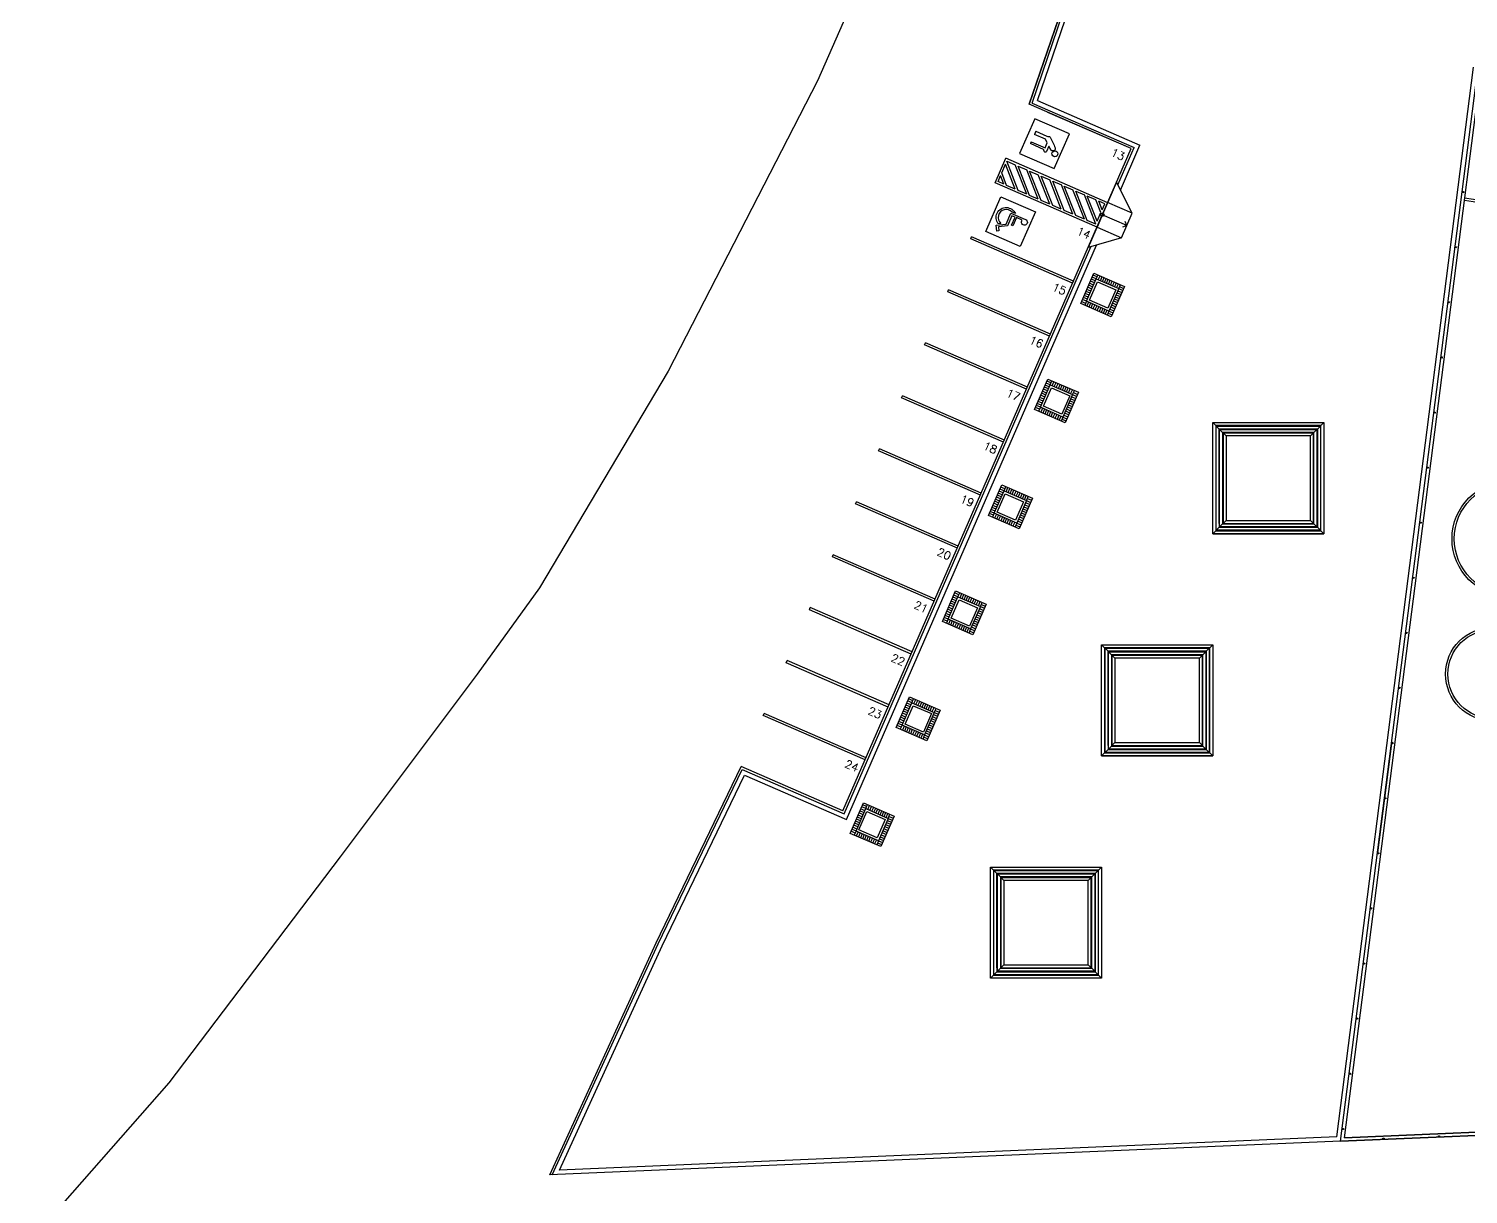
# Model space of a CAD drawing. Header units: inches. Extents: x 462047 to 462370, y 9198028 to 9198209.
# Drawn here: x 462066.2 to 462131, y 9198070.4 to 9198122.9 of the extents above; entities that cross this region are included whole.
import ezdxf
from ezdxf.enums import TextEntityAlignment as Align

# ---------------------------------------------------------------- set-up
doc = ezdxf.new("R2010")
doc.units = ezdxf.units.IN
doc.header["$MEASUREMENT"] = 0
doc.linetypes.add('CONTINUO', pattern=[0])
doc.layers.add('I-ARQ', color=8, linetype='Continuous')
doc.styles.add('COTA250', font='ROMANS.SHX')

# ---------------------------------------------------------------- blocks, each defined once
blk = doc.blocks.new('MARACANAÚ')
at = {"layer": 'I-ARQ'}
for p, q in [((543300.193, 9574042.67), (543293.749, 9574194.12)), ((543293.749, 9574194.12), (543300.193, 9574042.67)), ((543300.35, 9574042.499), (543293.893, 9574194.275)), ((543293.893, 9574194.275), (543300.35, 9574042.499)), ((543300.158, 9574042.322), (543252.025, 9574048.481)), ((543300.35, 9574042.499), (543252.249, 9574048.654)), ((543300.193, 9574042.67), (543252.268, 9574048.803)), ((543257.611, 9574047.968), (543257.618, 9574048.027)), ((543257.66, 9574047.962), (543257.611, 9574047.968)), ((543257.618, 9574048.027), (543257.668, 9574048.021)), ((543257.668, 9574048.021), (543257.66, 9574047.962)), ((543260.09, 9574047.651), (543260.098, 9574047.71)), ((543260.14, 9574047.644), (543260.09, 9574047.651)), ((543260.098, 9574047.71), (543260.147, 9574047.704)), ((543260.147, 9574047.704), (543260.14, 9574047.644)), ((543262.57, 9574047.333), (543262.578, 9574047.393)), ((543262.62, 9574047.327), (543262.57, 9574047.333)), ((543262.578, 9574047.393), (543262.627, 9574047.386)), ((543262.627, 9574047.386), (543262.62, 9574047.327)), ((543265.05, 9574047.016), (543265.057, 9574047.075)), ((543265.099, 9574047.01), (543265.05, 9574047.016)), ((543265.057, 9574047.075), (543265.107, 9574047.069)), ((543265.107, 9574047.069), (543265.099, 9574047.01)), ((543267.53, 9574046.699), (543267.537, 9574046.758)), ((543267.579, 9574046.692), (543267.53, 9574046.699)), ((543267.537, 9574046.758), (543267.587, 9574046.752)), ((543267.587, 9574046.752), (543267.579, 9574046.692)), ((543300.101, 9574046.954), (543300.161, 9574046.957)), ((543300.103, 9574046.904), (543300.101, 9574046.954)), ((543300.163, 9574046.907), (543300.103, 9574046.904)), ((543300.161, 9574046.957), (543300.163, 9574046.907)), ((543270.009, 9574046.381), (543270.017, 9574046.441)), ((543270.059, 9574046.375), (543270.009, 9574046.381)), ((543270.017, 9574046.441), (543270.067, 9574046.435)), ((543270.067, 9574046.435), (543270.059, 9574046.375)), ((543272.489, 9574046.064), (543272.497, 9574046.124)), ((543272.539, 9574046.058), (543272.489, 9574046.064)), ((543272.497, 9574046.124), (543272.546, 9574046.117)), ((543272.546, 9574046.117), (543272.539, 9574046.058)), ((543274.969, 9574045.747), (543274.977, 9574045.806)), ((543274.977, 9574045.806), (543275.026, 9574045.8)), ((543275.026, 9574045.8), (543275.019, 9574045.74)), ((543275.019, 9574045.74), (543274.969, 9574045.747)), ((543277.449, 9574045.429), (543277.456, 9574045.489)), ((543277.498, 9574045.423), (543277.449, 9574045.429)), ((543277.456, 9574045.489), (543277.506, 9574045.483)), ((543277.506, 9574045.483), (543277.498, 9574045.423)), ((543279.929, 9574045.112), (543279.936, 9574045.172)), ((543279.936, 9574045.172), (543279.986, 9574045.165)), ((543279.986, 9574045.165), (543279.978, 9574045.106)), ((543279.978, 9574045.106), (543279.929, 9574045.112)), ((543282.408, 9574044.795), (543282.416, 9574044.854)), ((543282.458, 9574044.788), (543282.408, 9574044.795)), ((543282.416, 9574044.854), (543282.466, 9574044.848)), ((543282.466, 9574044.848), (543282.458, 9574044.788)), ((543282.458, 9574044.788), (543287.368, 9574044.16)), ((543284.888, 9574044.478), (543284.896, 9574044.537)), ((543284.896, 9574044.537), (543284.945, 9574044.531)), ((543284.945, 9574044.531), (543284.938, 9574044.471)), ((543284.938, 9574044.471), (543284.888, 9574044.478)), ((543287.368, 9574044.16), (543287.376, 9574044.22)), ((543287.417, 9574044.154), (543287.368, 9574044.16)), ((543287.376, 9574044.22), (543287.425, 9574044.213)), ((543287.425, 9574044.213), (543287.417, 9574044.154)), ((543289.848, 9574043.843), (543289.855, 9574043.902)), ((543289.855, 9574043.902), (543289.905, 9574043.896)), ((543289.905, 9574043.896), (543289.897, 9574043.837)), ((543300.207, 9574044.456), (543300.267, 9574044.459)), ((543300.209, 9574044.406), (543300.207, 9574044.456)), ((543300.269, 9574044.409), (543300.209, 9574044.406)), ((543300.267, 9574044.459), (543300.269, 9574044.409)), ((543289.897, 9574043.837), (543289.848, 9574043.843)), ((543292.327, 9574043.526), (543292.335, 9574043.585)), ((543292.377, 9574043.519), (543292.327, 9574043.526)), ((543292.335, 9574043.585), (543292.385, 9574043.579)), ((543292.385, 9574043.579), (543292.377, 9574043.519)), ((543294.807, 9574043.208), (543294.815, 9574043.268)), ((543294.857, 9574043.202), (543294.807, 9574043.208)), ((543294.815, 9574043.268), (543294.864, 9574043.262)), ((543294.864, 9574043.262), (543294.857, 9574043.202)), ((543297.287, 9574042.891), (543297.295, 9574042.951)), ((543297.337, 9574042.885), (543297.287, 9574042.891)), ((543297.295, 9574042.951), (543297.344, 9574042.944)), ((543297.344, 9574042.944), (543297.337, 9574042.885)), ((543299.767, 9574042.574), (543299.774, 9574042.633)), ((543299.816, 9574042.567), (543299.767, 9574042.574)), ((543299.774, 9574042.633), (543299.824, 9574042.627)), ((543299.824, 9574042.627), (543299.816, 9574042.567)), ((543300.158, 9574042.322), (543301.646, 9574007.348)), ((543268.014, 9574041.746), (543273.014, 9574041.746)), ((543268.014, 9574036.746), (543268.014, 9574041.746)), ((543273.014, 9574036.746), (543273.014, 9574041.746)), ((543273.014, 9574041.746), (543273.014, 9574036.746)), ((543273.014, 9574036.746), (543268.014, 9574036.746)), ((543278.014, 9574036.746), (543283.014, 9574036.746)), ((543278.014, 9574031.746), (543278.014, 9574036.746)), ((543283.014, 9574031.746), (543283.014, 9574036.746)), ((543283.014, 9574036.746), (543283.014, 9574031.746)), ((543283.014, 9574036.746), (543283.014, 9574031.746)), ((543237.75, 9574033.93), (543253.692, 9574028.49)), ((543253.527, 9574028.863), (543255.531, 9574033.47)), ((543253.637, 9574028.614), (543255.635, 9574033.206)), ((543255.687, 9574033.075), (543253.692, 9574028.49)), ((543255.687, 9574033.075), (543254.055, 9574029.325)), ((543257.549, 9574032.592), (543255.531, 9574033.47)), ((543257.316, 9574032.475), (543255.635, 9574033.206)), ((543285.489, 9574020.109), (543255.687, 9574033.075)), ((543261.285, 9574031.403), (543261.883, 9574032.778)), ((543261.285, 9574031.403), (543261.883, 9574032.778)), ((543261.548, 9574031.506), (543261.987, 9574032.515)), ((543261.548, 9574031.506), (543261.987, 9574032.515)), ((543261.827, 9574032.148), (543261.644, 9574032.228)), ((543261.679, 9574031.558), (543262.038, 9574032.384)), ((543261.867, 9574032.24), (543261.683, 9574032.32)), ((543261.907, 9574032.332), (543261.723, 9574032.412)), ((543261.947, 9574032.423), (543261.763, 9574032.503)), ((543261.987, 9574032.515), (543261.803, 9574032.595)), ((543261.883, 9574032.778), (543263.258, 9574032.18)), ((543261.883, 9574032.778), (543263.258, 9574032.18)), ((543261.895, 9574032.555), (543261.975, 9574032.738)), ((543261.987, 9574032.515), (543262.066, 9574032.699)), ((543261.987, 9574032.515), (543262.995, 9574032.076)), ((543261.987, 9574032.515), (543262.995, 9574032.076)), ((543262.038, 9574032.384), (543262.864, 9574032.025)), ((543262.078, 9574032.475), (543262.158, 9574032.659)), ((543262.17, 9574032.435), (543262.25, 9574032.619)), ((543262.262, 9574032.395), (543262.341, 9574032.579)), ((543262.353, 9574032.356), (543262.433, 9574032.539)), ((543262.445, 9574032.316), (543262.525, 9574032.499)), ((543262.537, 9574032.276), (543262.617, 9574032.459)), ((543262.628, 9574032.236), (543262.708, 9574032.419)), ((543262.72, 9574032.196), (543262.8, 9574032.379)), ((543262.812, 9574032.156), (543262.892, 9574032.34)), ((543262.904, 9574032.116), (543262.983, 9574032.3)), ((543262.995, 9574032.076), (543263.075, 9574032.26)), ((543263.087, 9574032.036), (543263.167, 9574032.22)), ((543258.118, 9574032.02), (543256.122, 9574027.433)), ((543258.564, 9574031.714), (543257.996, 9574031.49)), ((543258.169, 9574031.886), (543258.053, 9574031.62)), ((543258.435, 9574031.77), (543258.053, 9574031.62)), ((543258.117, 9574032.018), (543259.217, 9574031.539)), ((543258.435, 9574031.77), (543258.169, 9574031.886)), ((543258.953, 9574031.545), (543258.564, 9574031.714)), ((543261.548, 9574031.506), (543261.364, 9574031.586)), ((543261.588, 9574031.598), (543261.404, 9574031.678)), ((543261.628, 9574031.69), (543261.444, 9574031.77)), ((543261.667, 9574031.782), (543261.484, 9574031.861)), ((543261.707, 9574031.873), (543261.524, 9574031.953)), ((543261.747, 9574031.965), (543261.564, 9574032.045)), ((543261.787, 9574032.057), (543261.604, 9574032.136)), ((543261.787, 9574032.057), (543261.604, 9574032.136)), ((543262.505, 9574031.199), (543261.679, 9574031.558)), ((543262.864, 9574032.025), (543262.505, 9574031.199)), ((543262.995, 9574032.076), (543262.556, 9574031.068)), ((543262.995, 9574032.076), (543262.556, 9574031.068)), ((543263.258, 9574032.18), (543262.66, 9574030.804)), ((543263.258, 9574032.18), (543262.66, 9574030.804)), ((543262.796, 9574031.618), (543262.979, 9574031.538)), ((543262.796, 9574031.618), (543262.979, 9574031.538)), ((543262.836, 9574031.71), (543263.019, 9574031.63)), ((543262.876, 9574031.801), (543263.059, 9574031.721)), ((543262.915, 9574031.893), (543263.099, 9574031.813)), ((543262.955, 9574031.985), (543263.139, 9574031.905)), ((543262.995, 9574032.076), (543263.179, 9574031.997)), ((543283.014, 9574031.746), (543278.014, 9574031.746)), ((543288.014, 9574031.746), (543293.014, 9574031.746)), ((543288.014, 9574026.746), (543288.014, 9574031.746)), ((543293.014, 9574031.746), (543293.014, 9574026.746)), ((543253.527, 9574028.863), (543247.095, 9574031.058)), ((543259.218, 9574031.541), (543257.222, 9574026.954)), ((543258.861, 9574030.971), (543257.545, 9574030.453)), ((543258.917, 9574031.1), (543257.601, 9574030.582)), ((543257.601, 9574030.582), (543257.771, 9574030.971)), ((543259.087, 9574031.489), (543257.771, 9574030.971)), ((543258.953, 9574031.545), (543257.827, 9574031.101)), ((543257.996, 9574031.49), (543257.827, 9574031.101)), ((543258.861, 9574030.971), (543258.692, 9574030.582)), ((543259.086, 9574031.487), (543258.917, 9574031.1)), ((543259.086, 9574031.487), (543259.083, 9574031.488)), ((543285.878, 9574020.267), (543260.025, 9574031.515)), ((543285.615, 9574020.163), (543260.098, 9574031.265)), ((543262.66, 9574030.804), (543261.285, 9574031.403)), ((543262.66, 9574030.804), (543261.285, 9574031.403)), ((543261.456, 9574031.546), (543261.376, 9574031.363)), ((543261.548, 9574031.506), (543261.468, 9574031.323)), ((543262.556, 9574031.068), (543261.548, 9574031.506)), ((543262.556, 9574031.068), (543261.548, 9574031.506)), ((543261.639, 9574031.467), (543261.56, 9574031.283)), ((543261.731, 9574031.427), (543261.651, 9574031.243)), ((543261.823, 9574031.387), (543261.743, 9574031.203)), ((543261.915, 9574031.347), (543261.835, 9574031.164)), ((543262.006, 9574031.307), (543261.926, 9574031.124)), ((543262.098, 9574031.267), (543262.018, 9574031.084)), ((543262.19, 9574031.227), (543262.11, 9574031.044)), ((543262.281, 9574031.187), (543262.202, 9574031.004)), ((543262.373, 9574031.147), (543262.293, 9574030.964)), ((543262.465, 9574031.108), (543262.385, 9574030.924)), ((543262.556, 9574031.068), (543262.477, 9574030.884)), ((543262.556, 9574031.068), (543262.74, 9574030.988)), ((543262.648, 9574031.028), (543262.568, 9574030.844)), ((543262.596, 9574031.159), (543262.78, 9574031.08)), ((543262.636, 9574031.251), (543262.82, 9574031.171)), ((543262.676, 9574031.343), (543262.859, 9574031.263)), ((543262.716, 9574031.434), (543262.899, 9574031.355)), ((543262.756, 9574031.526), (543262.939, 9574031.446)), ((543253.637, 9574028.614), (543247.189, 9574030.815)), ((543255.022, 9574030.294), (543254.343, 9574028.735)), ((543256.58, 9574029.615), (543255.022, 9574030.294)), ((543258.635, 9574030.452), (543257.319, 9574029.934)), ((543258.692, 9574030.582), (543257.376, 9574030.064)), ((543257.376, 9574030.064), (543257.545, 9574030.453)), ((543258.635, 9574030.452), (543258.466, 9574030.063)), ((543261.647, 9574030.482), (543259.652, 9574025.897)), ((543261.739, 9574030.442), (543259.744, 9574025.857)), ((543261.647, 9574030.482), (543261.739, 9574030.442)), ((543266.053, 9574029.328), (543266.651, 9574030.704)), ((543266.053, 9574029.328), (543266.651, 9574030.704)), ((543266.316, 9574029.432), (543266.755, 9574030.441)), ((543266.316, 9574029.432), (543266.755, 9574030.441)), ((543266.448, 9574029.484), (543266.807, 9574030.309)), ((543266.675, 9574030.257), (543266.492, 9574030.337)), ((543266.715, 9574030.349), (543266.532, 9574030.429)), ((543266.755, 9574030.441), (543266.571, 9574030.52)), ((543266.651, 9574030.704), (543268.027, 9574030.105)), ((543266.651, 9574030.704), (543268.027, 9574030.105)), ((543266.663, 9574030.481), (543266.743, 9574030.664)), ((543266.755, 9574030.441), (543266.835, 9574030.624)), ((543266.755, 9574030.441), (543267.764, 9574030.002)), ((543266.755, 9574030.441), (543267.764, 9574030.002)), ((543266.807, 9574030.309), (543267.632, 9574029.95)), ((543266.847, 9574030.401), (543266.926, 9574030.584)), ((543266.938, 9574030.361), (543267.018, 9574030.544)), ((543267.03, 9574030.321), (543267.11, 9574030.504)), ((543267.122, 9574030.281), (543267.201, 9574030.464)), ((543267.213, 9574030.241), (543267.293, 9574030.425)), ((543267.305, 9574030.201), (543267.385, 9574030.385)), ((543267.397, 9574030.161), (543267.477, 9574030.345)), ((543267.488, 9574030.122), (543267.568, 9574030.305)), ((543267.58, 9574030.082), (543267.66, 9574030.265)), ((543255.902, 9574028.056), (543256.58, 9574029.615)), ((543258.41, 9574029.933), (543257.094, 9574029.415)), ((543258.466, 9574030.063), (543257.15, 9574029.545)), ((543257.15, 9574029.545), (543257.319, 9574029.934)), ((543258.41, 9574029.933), (543258.24, 9574029.544)), ((543266.396, 9574029.615), (543266.212, 9574029.695)), ((543266.436, 9574029.707), (543266.252, 9574029.787)), ((543266.476, 9574029.799), (543266.292, 9574029.879)), ((543266.515, 9574029.89), (543266.332, 9574029.97)), ((543266.555, 9574029.982), (543266.372, 9574030.062)), ((543266.555, 9574029.982), (543266.372, 9574030.062)), ((543266.595, 9574030.074), (543266.412, 9574030.154)), ((543266.635, 9574030.166), (543266.452, 9574030.245)), ((543267.632, 9574029.95), (543267.273, 9574029.125)), ((543267.764, 9574030.002), (543267.325, 9574028.993)), ((543267.764, 9574030.002), (543267.325, 9574028.993)), ((543268.027, 9574030.105), (543267.428, 9574028.73)), ((543268.027, 9574030.105), (543267.428, 9574028.73)), ((543267.604, 9574029.635), (543267.787, 9574029.555)), ((543267.644, 9574029.727), (543267.827, 9574029.647)), ((543267.672, 9574030.042), (543267.752, 9574030.225)), ((543267.684, 9574029.818), (543267.867, 9574029.739)), ((543267.724, 9574029.91), (543267.907, 9574029.83)), ((543267.764, 9574030.002), (543267.843, 9574030.185)), ((543267.764, 9574030.002), (543267.947, 9574029.922)), ((543267.855, 9574029.962), (543267.935, 9574030.145)), ((543258.015, 9574029.026), (543256.699, 9574028.508)), ((543258.184, 9574029.415), (543256.868, 9574028.897)), ((543258.24, 9574029.544), (543256.924, 9574029.026)), ((543256.924, 9574029.026), (543257.094, 9574029.415)), ((543258.184, 9574029.415), (543258.015, 9574029.026)), ((543264.031, 9574029.444), (543262.037, 9574024.86)), ((543264.123, 9574029.405), (543262.128, 9574024.82)), ((543267.428, 9574028.73), (543266.053, 9574029.328)), ((543267.428, 9574028.73), (543266.053, 9574029.328)), ((543266.316, 9574029.432), (543266.133, 9574029.512)), ((543266.224, 9574029.472), (543266.145, 9574029.288)), ((543266.356, 9574029.524), (543266.172, 9574029.603)), ((543266.316, 9574029.432), (543266.236, 9574029.249)), ((543267.325, 9574028.993), (543266.316, 9574029.432)), ((543267.325, 9574028.993), (543266.316, 9574029.432)), ((543266.408, 9574029.392), (543266.328, 9574029.209)), ((543266.499, 9574029.352), (543266.42, 9574029.169)), ((543267.273, 9574029.125), (543266.448, 9574029.484)), ((543266.591, 9574029.312), (543266.511, 9574029.129)), ((543266.683, 9574029.272), (543266.603, 9574029.089)), ((543266.774, 9574029.233), (543266.695, 9574029.049)), ((543266.866, 9574029.193), (543266.786, 9574029.009)), ((543266.958, 9574029.153), (543266.878, 9574028.969)), ((543267.05, 9574029.113), (543266.97, 9574028.929)), ((543267.141, 9574029.073), (543267.061, 9574028.89)), ((543267.233, 9574029.033), (543267.153, 9574028.85)), ((543267.325, 9574028.993), (543267.245, 9574028.81)), ((543267.325, 9574028.993), (543267.508, 9574028.913)), ((543267.365, 9574029.085), (543267.548, 9574029.005)), ((543267.404, 9574029.177), (543267.588, 9574029.097)), ((543267.444, 9574029.268), (543267.628, 9574029.188)), ((543267.484, 9574029.36), (543267.668, 9574029.28)), ((543267.524, 9574029.452), (543267.708, 9574029.372)), ((543267.564, 9574029.543), (543267.747, 9574029.464)), ((543267.564, 9574029.543), (543267.747, 9574029.464)), ((543254.343, 9574028.735), (543255.902, 9574028.056)), ((543254.899, 9574028.79), (543255.054, 9574028.723)), ((543255.381, 9574028.58), (543255.462, 9574028.545)), ((543257.733, 9574028.377), (543256.417, 9574027.859)), ((543257.789, 9574028.507), (543256.473, 9574027.989)), ((543256.473, 9574027.989), (543256.642, 9574028.378)), ((543257.958, 9574028.896), (543256.642, 9574028.378)), ((543256.699, 9574028.508), (543256.868, 9574028.897)), ((543257.733, 9574028.377), (543257.563, 9574027.988)), ((543257.958, 9574028.896), (543257.789, 9574028.507)), ((543257.851, 9574027.209), (543258.529, 9574028.767)), ((543258.529, 9574028.767), (543260.088, 9574028.089)), ((543266.415, 9574028.407), (543264.421, 9574023.822)), ((543266.507, 9574028.367), (543264.512, 9574023.782)), ((543267.416, 9574028.953), (543267.337, 9574028.77)), ((543270.821, 9574027.254), (543271.42, 9574028.629)), ((543270.821, 9574027.254), (543271.42, 9574028.629)), ((543271.084, 9574027.358), (543271.523, 9574028.366)), ((543271.084, 9574027.358), (543271.523, 9574028.366)), ((543271.483, 9574028.274), (543271.3, 9574028.354)), ((543271.523, 9574028.366), (543271.34, 9574028.446)), ((543271.42, 9574028.629), (543272.795, 9574028.031)), ((543271.42, 9574028.629), (543272.795, 9574028.031)), ((543271.431, 9574028.406), (543271.511, 9574028.589)), ((543271.523, 9574028.366), (543271.603, 9574028.55)), ((543271.523, 9574028.366), (543272.532, 9574027.927)), ((543271.523, 9574028.366), (543272.532, 9574027.927)), ((543271.615, 9574028.326), (543271.695, 9574028.51)), ((543271.707, 9574028.286), (543271.786, 9574028.47)), ((543271.798, 9574028.247), (543271.878, 9574028.43)), ((543271.89, 9574028.207), (543271.97, 9574028.39)), ((543271.982, 9574028.167), (543272.061, 9574028.35)), ((543257.563, 9574027.988), (543256.254, 9574027.485)), ((543256.254, 9574027.485), (543256.417, 9574027.859)), ((543257.507, 9574027.858), (543256.383, 9574027.428)), ((543257.507, 9574027.858), (543257.338, 9574027.469)), ((543260.088, 9574028.089), (543259.41, 9574026.53)), ((543271.204, 9574027.633), (543271.021, 9574027.712)), ((543271.244, 9574027.724), (543271.06, 9574027.804)), ((543271.284, 9574027.816), (543271.1, 9574027.896)), ((543271.324, 9574027.908), (543271.14, 9574027.987)), ((543271.324, 9574027.908), (543271.14, 9574027.987)), ((543271.364, 9574027.999), (543271.18, 9574028.079)), ((543271.216, 9574027.409), (543271.575, 9574028.235)), ((543271.403, 9574028.091), (543271.22, 9574028.171)), ((543271.443, 9574028.183), (543271.26, 9574028.263)), ((543271.575, 9574028.235), (543272.4, 9574027.876)), ((543272.4, 9574027.876), (543272.041, 9574027.05)), ((543272.073, 9574028.127), (543272.153, 9574028.31)), ((543272.532, 9574027.927), (543272.093, 9574026.919)), ((543272.532, 9574027.927), (543272.093, 9574026.919)), ((543272.165, 9574028.087), (543272.245, 9574028.27)), ((543272.795, 9574028.031), (543272.197, 9574026.655)), ((543272.795, 9574028.031), (543272.197, 9574026.655)), ((543272.257, 9574028.047), (543272.336, 9574028.23)), ((543272.348, 9574028.007), (543272.428, 9574028.191)), ((543272.44, 9574027.967), (543272.52, 9574028.151)), ((543272.452, 9574027.744), (543272.635, 9574027.664)), ((543272.492, 9574027.836), (543272.675, 9574027.756)), ((543272.532, 9574027.927), (543272.612, 9574028.111)), ((543272.532, 9574027.927), (543272.715, 9574027.848)), ((543272.623, 9574027.887), (543272.703, 9574028.071)), ((543257.222, 9574026.954), (543256.122, 9574027.433)), ((543256.772, 9574027.259), (543256.383, 9574027.428)), ((543257.338, 9574027.469), (543256.772, 9574027.259)), ((543257.281, 9574027.34), (543256.902, 9574027.202)), ((543257.171, 9574027.086), (543256.902, 9574027.202)), ((543257.281, 9574027.34), (543257.171, 9574027.086)), ((543259.41, 9574026.53), (543257.851, 9574027.209)), ((543268.8, 9574027.37), (543266.805, 9574022.785)), ((543268.891, 9574027.33), (543266.897, 9574022.745)), ((543272.197, 9574026.655), (543270.821, 9574027.254)), ((543272.197, 9574026.655), (543270.821, 9574027.254)), ((543271.084, 9574027.358), (543270.901, 9574027.437)), ((543270.993, 9574027.397), (543270.913, 9574027.214)), ((543271.124, 9574027.449), (543270.941, 9574027.529)), ((543271.164, 9574027.541), (543270.981, 9574027.621)), ((543271.084, 9574027.358), (543271.004, 9574027.174)), ((543272.093, 9574026.919), (543271.084, 9574027.358)), ((543272.093, 9574026.919), (543271.084, 9574027.358)), ((543271.176, 9574027.318), (543271.096, 9574027.134)), ((543271.268, 9574027.278), (543271.188, 9574027.094)), ((543272.041, 9574027.05), (543271.216, 9574027.409)), ((543271.359, 9574027.238), (543271.28, 9574027.054)), ((543271.451, 9574027.198), (543271.371, 9574027.015)), ((543271.543, 9574027.158), (543271.463, 9574026.975)), ((543271.634, 9574027.118), (543271.555, 9574026.935)), ((543271.726, 9574027.078), (543271.646, 9574026.895)), ((543271.818, 9574027.038), (543271.738, 9574026.855)), ((543272.173, 9574027.102), (543272.356, 9574027.022)), ((543272.213, 9574027.194), (543272.396, 9574027.114)), ((543272.253, 9574027.285), (543272.436, 9574027.206)), ((543272.292, 9574027.377), (543272.476, 9574027.297)), ((543272.332, 9574027.469), (543272.516, 9574027.389)), ((543272.332, 9574027.469), (543272.516, 9574027.389)), ((543272.372, 9574027.561), (543272.556, 9574027.481)), ((543272.412, 9574027.652), (543272.596, 9574027.572)), ((543271.91, 9574026.998), (543271.83, 9574026.815)), ((543272.001, 9574026.959), (543271.921, 9574026.775)), ((543272.093, 9574026.919), (543272.013, 9574026.735)), ((543272.093, 9574026.919), (543272.276, 9574026.839)), ((543272.185, 9574026.879), (543272.105, 9574026.695)), ((543272.133, 9574027.01), (543272.316, 9574026.931)), ((543275.589, 9574025.179), (543276.188, 9574026.555)), ((543275.589, 9574025.179), (543276.188, 9574026.555)), ((543276.291, 9574026.292), (543276.108, 9574026.371)), ((543276.188, 9574026.555), (543277.563, 9574025.956)), ((543276.188, 9574026.555), (543277.563, 9574025.956)), ((543276.2, 9574026.332), (543276.279, 9574026.515)), ((543276.291, 9574026.292), (543276.371, 9574026.475)), ((543276.383, 9574026.252), (543276.463, 9574026.435)), ((543276.475, 9574026.212), (543276.555, 9574026.395)), ((543293.014, 9574026.746), (543288.014, 9574026.746)), ((543259.744, 9574025.857), (543259.652, 9574025.897)), ((543271.184, 9574026.333), (543269.189, 9574021.748)), ((543271.275, 9574026.293), (543269.281, 9574021.708)), ((543276.012, 9574025.65), (543275.829, 9574025.73)), ((543275.853, 9574025.283), (543276.291, 9574026.292)), ((543275.853, 9574025.283), (543276.291, 9574026.292)), ((543276.052, 9574025.742), (543275.869, 9574025.821)), ((543276.092, 9574025.833), (543275.909, 9574025.913)), ((543276.092, 9574025.833), (543275.909, 9574025.913)), ((543276.132, 9574025.925), (543275.948, 9574026.005)), ((543275.984, 9574025.335), (543276.343, 9574026.16)), ((543276.172, 9574026.017), (543275.988, 9574026.096)), ((543276.212, 9574026.108), (543276.028, 9574026.188)), ((543276.252, 9574026.2), (543276.068, 9574026.28)), ((543276.291, 9574026.292), (543277.3, 9574025.853)), ((543276.291, 9574026.292), (543277.3, 9574025.853)), ((543276.343, 9574026.16), (543277.168, 9574025.801)), ((543276.566, 9574026.172), (543276.646, 9574026.355)), ((543276.658, 9574026.132), (543276.738, 9574026.316)), ((543276.75, 9574026.092), (543276.83, 9574026.276)), ((543277.168, 9574025.801), (543276.809, 9574024.976)), ((543276.842, 9574026.052), (543276.921, 9574026.236)), ((543277.3, 9574025.853), (543276.861, 9574024.844)), ((543277.3, 9574025.853), (543276.861, 9574024.844)), ((543276.933, 9574026.012), (543277.013, 9574026.196)), ((543277.563, 9574025.956), (543276.965, 9574024.581)), ((543277.563, 9574025.956), (543276.965, 9574024.581)), ((543277.025, 9574025.973), (543277.105, 9574026.156)), ((543277.117, 9574025.933), (543277.196, 9574026.116)), ((543277.208, 9574025.893), (543277.288, 9574026.076)), ((543277.26, 9574025.761), (543277.444, 9574025.681)), ((543277.3, 9574025.853), (543277.38, 9574026.036)), ((543277.3, 9574025.853), (543277.483, 9574025.773)), ((543277.392, 9574025.813), (543277.472, 9574025.996)), ((543273.568, 9574025.296), (543271.573, 9574020.711)), ((543273.66, 9574025.256), (543271.665, 9574020.671)), ((543276.965, 9574024.581), (543275.589, 9574025.179)), ((543276.965, 9574024.581), (543275.589, 9574025.179)), ((543275.853, 9574025.283), (543275.669, 9574025.363)), ((543275.761, 9574025.323), (543275.681, 9574025.14)), ((543275.892, 9574025.375), (543275.709, 9574025.455)), ((543275.932, 9574025.466), (543275.749, 9574025.546)), ((543275.853, 9574025.283), (543275.773, 9574025.1)), ((543275.972, 9574025.558), (543275.789, 9574025.638)), ((543276.861, 9574024.844), (543275.853, 9574025.283)), ((543276.861, 9574024.844), (543275.853, 9574025.283)), ((543275.944, 9574025.243), (543275.864, 9574025.06)), ((543276.036, 9574025.203), (543275.956, 9574025.02)), ((543276.809, 9574024.976), (543275.984, 9574025.335)), ((543276.128, 9574025.163), (543276.048, 9574024.98)), ((543276.219, 9574025.123), (543276.14, 9574024.94)), ((543276.311, 9574025.084), (543276.231, 9574024.9)), ((543276.981, 9574025.119), (543277.164, 9574025.04)), ((543277.021, 9574025.211), (543277.204, 9574025.131)), ((543277.061, 9574025.303), (543277.244, 9574025.223)), ((543277.101, 9574025.394), (543277.284, 9574025.315)), ((543277.101, 9574025.394), (543277.284, 9574025.315)), ((543277.14, 9574025.486), (543277.324, 9574025.406)), ((543277.18, 9574025.578), (543277.364, 9574025.498)), ((543277.22, 9574025.669), (543277.404, 9574025.59)), ((543262.128, 9574024.82), (543262.037, 9574024.86)), ((543276.403, 9574025.044), (543276.323, 9574024.86)), ((543276.494, 9574025.004), (543276.415, 9574024.82)), ((543276.586, 9574024.964), (543276.506, 9574024.78)), ((543276.678, 9574024.924), (543276.598, 9574024.741)), ((543276.77, 9574024.884), (543276.69, 9574024.701)), ((543276.861, 9574024.844), (543276.781, 9574024.661)), ((543276.861, 9574024.844), (543277.045, 9574024.764)), ((543276.953, 9574024.804), (543276.873, 9574024.621)), ((543276.901, 9574024.936), (543277.085, 9574024.856)), ((543276.941, 9574025.028), (543277.124, 9574024.948)), ((543280.358, 9574023.105), (543280.956, 9574024.48)), ((543280.358, 9574023.105), (543280.956, 9574024.48)), ((543280.956, 9574024.48), (543282.332, 9574023.882)), ((543280.956, 9574024.48), (543282.332, 9574023.882)), ((543280.968, 9574024.257), (543281.048, 9574024.441)), ((543264.512, 9574023.782), (543264.421, 9574023.822)), ((543275.952, 9574024.258), (543273.957, 9574019.673)), ((543276.044, 9574024.218), (543274.049, 9574019.633)), ((543280.621, 9574023.209), (543281.06, 9574024.217)), ((543280.621, 9574023.209), (543281.06, 9574024.217)), ((543280.86, 9574023.759), (543280.677, 9574023.839)), ((543280.86, 9574023.759), (543280.677, 9574023.839)), ((543280.9, 9574023.85), (543280.717, 9574023.93)), ((543280.752, 9574023.26), (543281.111, 9574024.086)), ((543280.94, 9574023.942), (543280.757, 9574024.022)), ((543280.98, 9574024.034), (543280.796, 9574024.114)), ((543281.02, 9574024.126), (543280.836, 9574024.205)), ((543281.06, 9574024.217), (543280.876, 9574024.297)), ((543281.06, 9574024.217), (543281.139, 9574024.401)), ((543281.06, 9574024.217), (543282.068, 9574023.778)), ((543281.06, 9574024.217), (543282.068, 9574023.778)), ((543281.111, 9574024.086), (543281.937, 9574023.727)), ((543281.151, 9574024.177), (543281.231, 9574024.361)), ((543281.243, 9574024.137), (543281.323, 9574024.321)), ((543281.335, 9574024.098), (543281.415, 9574024.281)), ((543281.426, 9574024.058), (543281.506, 9574024.241)), ((543281.518, 9574024.018), (543281.598, 9574024.201)), ((543281.61, 9574023.978), (543281.69, 9574024.161)), ((543281.702, 9574023.938), (543281.781, 9574024.121)), ((543282.332, 9574023.882), (543281.733, 9574022.507)), ((543282.332, 9574023.882), (543281.733, 9574022.507)), ((543281.793, 9574023.898), (543281.873, 9574024.081)), ((543281.885, 9574023.858), (543281.965, 9574024.042)), ((543281.977, 9574023.818), (543282.056, 9574024.002)), ((543282.068, 9574023.778), (543282.148, 9574023.962)), ((543282.16, 9574023.738), (543282.24, 9574023.922)), ((543278.336, 9574023.221), (543276.341, 9574018.636)), ((543278.336, 9574023.221), (543276.341, 9574018.636)), ((543278.428, 9574023.181), (543276.433, 9574018.596)), ((543278.428, 9574023.181), (543276.433, 9574018.596)), ((543280.621, 9574023.209), (543280.437, 9574023.288)), ((543280.529, 9574023.248), (543280.449, 9574023.065)), ((543280.661, 9574023.3), (543280.477, 9574023.38)), ((543280.701, 9574023.392), (543280.517, 9574023.472)), ((543280.621, 9574023.209), (543280.541, 9574023.025)), ((543280.741, 9574023.484), (543280.557, 9574023.563)), ((543280.78, 9574023.575), (543280.597, 9574023.655)), ((543281.63, 9574022.77), (543280.621, 9574023.209)), ((543281.63, 9574022.77), (543280.621, 9574023.209)), ((543280.713, 9574023.169), (543280.633, 9574022.985)), ((543280.82, 9574023.667), (543280.637, 9574023.747)), ((543281.578, 9574022.901), (543280.752, 9574023.26)), ((543281.937, 9574023.727), (543281.578, 9574022.901)), ((543282.068, 9574023.778), (543281.63, 9574022.77)), ((543282.068, 9574023.778), (543281.63, 9574022.77)), ((543281.789, 9574023.137), (543281.972, 9574023.057)), ((543281.829, 9574023.228), (543282.012, 9574023.148)), ((543281.869, 9574023.32), (543282.052, 9574023.24)), ((543281.869, 9574023.32), (543282.052, 9574023.24)), ((543281.909, 9574023.412), (543282.092, 9574023.332)), ((543281.949, 9574023.503), (543282.132, 9574023.424)), ((543281.989, 9574023.595), (543282.172, 9574023.515)), ((543282.028, 9574023.687), (543282.212, 9574023.607)), ((543282.068, 9574023.778), (543282.252, 9574023.699)), ((543266.897, 9574022.745), (543266.805, 9574022.785)), ((543281.733, 9574022.507), (543280.358, 9574023.105)), ((543281.733, 9574022.507), (543280.358, 9574023.105)), ((543280.804, 9574023.129), (543280.724, 9574022.945)), ((543280.896, 9574023.089), (543280.816, 9574022.905)), ((543280.988, 9574023.049), (543280.908, 9574022.866)), ((543281.079, 9574023.009), (543281, 9574022.826)), ((543281.171, 9574022.969), (543281.091, 9574022.786)), ((543281.263, 9574022.929), (543281.183, 9574022.746)), ((543281.354, 9574022.889), (543281.275, 9574022.706)), ((543281.446, 9574022.85), (543281.366, 9574022.666)), ((543281.538, 9574022.81), (543281.458, 9574022.626)), ((543281.63, 9574022.77), (543281.55, 9574022.586)), ((543281.63, 9574022.77), (543281.813, 9574022.69)), ((543281.721, 9574022.73), (543281.641, 9574022.546)), ((543281.669, 9574022.861), (543281.853, 9574022.782)), ((543281.709, 9574022.953), (543281.893, 9574022.873)), ((543281.749, 9574023.045), (543281.933, 9574022.965)), ((543280.72, 9574022.184), (543278.726, 9574017.599)), ((543280.812, 9574022.144), (543278.817, 9574017.559)), ((543285.121, 9574021.033), (543285.719, 9574022.408)), ((543285.121, 9574021.033), (543285.719, 9574022.408)), ((543285.384, 9574021.136), (543285.823, 9574022.145)), ((543285.384, 9574021.136), (543285.823, 9574022.145)), ((543285.664, 9574021.778), (543285.48, 9574021.858)), ((543285.516, 9574021.188), (543285.875, 9574022.013)), ((543285.703, 9574021.87), (543285.52, 9574021.95)), ((543285.743, 9574021.961), (543285.56, 9574022.041)), ((543285.783, 9574022.053), (543285.6, 9574022.133)), ((543285.823, 9574022.145), (543285.64, 9574022.225)), ((543285.719, 9574022.408), (543287.095, 9574021.81)), ((543285.719, 9574022.408), (543287.095, 9574021.81)), ((543285.731, 9574022.185), (543285.811, 9574022.368)), ((543285.823, 9574022.145), (543285.903, 9574022.328)), ((543285.823, 9574022.145), (543286.832, 9574021.706)), ((543285.823, 9574022.145), (543286.832, 9574021.706)), ((543285.875, 9574022.013), (543286.7, 9574021.654)), ((543285.915, 9574022.105), (543285.995, 9574022.288)), ((543286.006, 9574022.065), (543286.086, 9574022.248)), ((543286.098, 9574022.025), (543286.178, 9574022.209)), ((543286.19, 9574021.985), (543286.27, 9574022.169)), ((543286.282, 9574021.945), (543286.361, 9574022.129)), ((543286.373, 9574021.905), (543286.453, 9574022.089)), ((543286.465, 9574021.866), (543286.545, 9574022.049)), ((543286.557, 9574021.826), (543286.636, 9574022.009)), ((543286.648, 9574021.786), (543286.728, 9574021.969)), ((543286.74, 9574021.746), (543286.82, 9574021.929)), ((543286.832, 9574021.706), (543286.912, 9574021.889)), ((543286.923, 9574021.666), (543287.003, 9574021.85)), ((543269.281, 9574021.708), (543269.189, 9574021.748)), ((543285.384, 9574021.136), (543285.201, 9574021.216)), ((543285.424, 9574021.228), (543285.241, 9574021.308)), ((543285.464, 9574021.32), (543285.281, 9574021.399)), ((543285.504, 9574021.411), (543285.321, 9574021.491)), ((543285.544, 9574021.503), (543285.36, 9574021.583)), ((543285.584, 9574021.595), (543285.4, 9574021.674)), ((543285.624, 9574021.686), (543285.44, 9574021.766)), ((543285.624, 9574021.686), (543285.44, 9574021.766)), ((543286.7, 9574021.654), (543286.341, 9574020.829)), ((543286.832, 9574021.706), (543286.393, 9574020.697)), ((543286.832, 9574021.706), (543286.393, 9574020.697)), ((543287.095, 9574021.81), (543286.497, 9574020.434)), ((543287.095, 9574021.81), (543286.497, 9574020.434)), ((543286.632, 9574021.248), (543286.816, 9574021.168)), ((543286.632, 9574021.248), (543286.816, 9574021.168)), ((543286.672, 9574021.339), (543286.856, 9574021.259)), ((543286.712, 9574021.431), (543286.895, 9574021.351)), ((543286.752, 9574021.523), (543286.935, 9574021.443)), ((543286.792, 9574021.614), (543286.975, 9574021.535)), ((543286.832, 9574021.706), (543287.015, 9574021.626)), ((543271.665, 9574020.671), (543271.573, 9574020.711)), ((543283.104, 9574021.147), (543281.11, 9574016.562)), ((543283.196, 9574021.107), (543281.201, 9574016.522)), ((543286.497, 9574020.434), (543285.121, 9574021.033)), ((543286.497, 9574020.434), (543285.121, 9574021.033)), ((543285.293, 9574021.176), (543285.213, 9574020.993)), ((543285.384, 9574021.136), (543285.304, 9574020.953)), ((543286.393, 9574020.697), (543285.384, 9574021.136)), ((543286.393, 9574020.697), (543285.384, 9574021.136)), ((543285.476, 9574021.096), (543285.396, 9574020.913)), ((543285.568, 9574021.056), (543285.488, 9574020.873)), ((543286.341, 9574020.829), (543285.516, 9574021.188)), ((543285.659, 9574021.017), (543285.58, 9574020.833)), ((543285.751, 9574020.977), (543285.671, 9574020.793)), ((543285.843, 9574020.937), (543285.763, 9574020.753)), ((543285.934, 9574020.897), (543285.855, 9574020.713)), ((543286.026, 9574020.857), (543285.946, 9574020.674)), ((543286.118, 9574020.817), (543286.038, 9574020.634)), ((543286.21, 9574020.777), (543286.13, 9574020.594)), ((543286.301, 9574020.737), (543286.221, 9574020.554)), ((543286.393, 9574020.697), (543286.313, 9574020.514)), ((543286.393, 9574020.697), (543286.576, 9574020.618)), ((543286.485, 9574020.657), (543286.405, 9574020.474)), ((543286.433, 9574020.789), (543286.616, 9574020.709)), ((543286.473, 9574020.881), (543286.656, 9574020.801)), ((543286.513, 9574020.972), (543286.696, 9574020.893)), ((543286.553, 9574021.064), (543286.736, 9574020.984)), ((543286.592, 9574021.156), (543286.776, 9574021.076)), ((543285.489, 9574020.109), (543283.494, 9574015.524)), ((543283.619, 9574015.575), (543285.615, 9574020.163)), ((543283.879, 9574015.672), (543285.878, 9574020.267)), ((543274.049, 9574019.633), (543273.957, 9574019.673)), ((543276.433, 9574018.596), (543276.341, 9574018.636)), ((543276.433, 9574018.596), (543276.341, 9574018.636)), ((543278.817, 9574017.559), (543278.726, 9574017.599)), ((543281.201, 9574016.522), (543281.11, 9574016.562)), ((543283.586, 9574015.485), (543283.494, 9574015.524)), ((543291.556, 9574011.978), (543283.879, 9574015.672))]:
    blk.add_line(p, q, dxfattribs=at)
at = {"layer": 'I-ARQ', "linetype": 'CONTINUO'}
for p, q in [((543300.35, 9574042.499), (543301.864, 9574006.917)), ((543253.692, 9574028.49), (543237.75, 9574033.93)), ((543241.066, 9574024.058), (543252.632, 9574018.962)), ((543252.632, 9574018.962), (543265.706, 9574012.242)), ((543291.426, 9574011.708), (543283.494, 9574015.524)), ((543291.469, 9574011.798), (543283.619, 9574015.575)), ((543265.706, 9574012.242), (543275.452, 9574006.463)), ((543301.864, 9574006.917), (543291.426, 9574011.708)), ((543301.86, 9574007.03), (543291.468, 9574011.799)), ((543301.646, 9574007.348), (543291.553, 9574011.98)), ((543275.452, 9574006.463), (543279.329, 9574003.658)), ((543279.329, 9574003.658), (543287.546, 9573997.487)), ((543287.546, 9573997.487), (543297.717, 9573989.778)), ((543297.717, 9573989.778), (543304.887, 9573983.478))]:
    blk.add_line(p, q, dxfattribs=at)
at = {"layer": 'I-ARQ', "ltscale": 10}
for p, q in [((543268.149, 9574041.611), (543268.014, 9574041.746)), ((543268.014, 9574036.746), (543268.014, 9574041.746)), ((543268.014, 9574041.746), (543268.149, 9574041.746)), ((543268.014, 9574041.611), (543268.014, 9574041.746)), ((543268.014, 9574041.746), (543273.014, 9574041.746)), ((543268.014, 9574041.456), (543268.014, 9574041.591)), ((543268.014, 9574041.301), (543268.014, 9574041.436)), ((543272.879, 9574041.611), (543268.149, 9574041.611)), ((543268.149, 9574041.611), (543268.149, 9574036.881)), ((543268.304, 9574041.456), (543268.169, 9574041.591)), ((543268.169, 9574041.591), (543272.859, 9574041.591)), ((543268.169, 9574036.901), (543268.169, 9574041.591)), ((543272.724, 9574041.456), (543268.304, 9574041.456)), ((543268.304, 9574041.321), (543268.304, 9574041.456)), ((543268.304, 9574041.456), (543272.724, 9574041.456)), ((543268.304, 9574041.456), (543268.304, 9574037.036)), ((543268.304, 9574037.036), (543268.304, 9574041.281)), ((543268.459, 9574041.301), (543268.324, 9574041.436)), ((543268.324, 9574037.056), (543268.324, 9574041.436)), ((543268.324, 9574041.436), (543272.704, 9574041.436)), ((543272.569, 9574041.301), (543268.459, 9574041.301)), ((543268.459, 9574041.301), (543268.459, 9574037.191)), ((543268.479, 9574041.281), (543268.614, 9574041.146)), ((543268.479, 9574037.211), (543268.479, 9574041.281)), ((543268.479, 9574041.281), (543268.479, 9574037.211)), ((543272.549, 9574041.281), (543268.479, 9574041.281)), ((543272.549, 9574041.281), (543272.414, 9574041.146)), ((543272.549, 9574037.211), (543272.549, 9574041.281)), ((543272.569, 9574041.301), (543272.704, 9574041.436)), ((543272.569, 9574037.191), (543272.569, 9574041.301)), ((543272.704, 9574041.436), (543272.704, 9574037.056)), ((543272.724, 9574041.456), (543272.859, 9574041.591)), ((543272.724, 9574037.036), (543272.724, 9574041.456)), ((543272.724, 9574041.456), (543272.724, 9574037.211)), ((543272.859, 9574041.591), (543272.859, 9574036.901)), ((543272.879, 9574041.611), (543273.014, 9574041.746)), ((543272.879, 9574036.881), (543272.879, 9574041.611)), ((543273.014, 9574041.746), (543273.014, 9574036.746)), ((543272.414, 9574041.146), (543268.614, 9574041.146)), ((543268.614, 9574041.146), (543268.614, 9574037.346)), ((543272.414, 9574037.346), (543272.414, 9574041.146)), ((543268.149, 9574036.881), (543268.014, 9574036.746)), ((543273.014, 9574036.746), (543268.014, 9574036.746)), ((543268.149, 9574036.881), (543272.879, 9574036.881)), ((543268.304, 9574037.036), (543268.169, 9574036.901)), ((543272.859, 9574036.901), (543268.169, 9574036.901)), ((543272.549, 9574037.036), (543268.304, 9574037.036)), ((543268.304, 9574037.036), (543272.724, 9574037.036)), ((543268.459, 9574037.191), (543268.324, 9574037.056)), ((543272.704, 9574037.056), (543268.324, 9574037.056)), ((543268.459, 9574037.191), (543272.569, 9574037.191)), ((543268.479, 9574037.211), (543268.614, 9574037.346)), ((543272.549, 9574037.211), (543268.479, 9574037.211)), ((543268.479, 9574037.211), (543272.549, 9574037.211)), ((543268.614, 9574037.346), (543272.414, 9574037.346)), ((543272.549, 9574037.211), (543272.414, 9574037.346)), ((543272.414, 9574037.346), (543272.414, 9574037.346)), ((543272.549, 9574036.746), (543272.414, 9574036.746)), ((543272.569, 9574037.191), (543272.704, 9574037.056)), ((543272.569, 9574037.191), (543272.569, 9574037.191)), ((543272.704, 9574037.056), (543272.704, 9574037.056)), ((543272.724, 9574037.036), (543272.859, 9574036.901)), ((543272.879, 9574036.881), (543273.014, 9574036.746)), ((543273.014, 9574036.746), (543272.879, 9574036.746)), ((543273.014, 9574036.881), (543273.014, 9574036.746)), ((543278.149, 9574036.611), (543278.014, 9574036.746)), ((543278.014, 9574031.746), (543278.014, 9574036.746)), ((543278.014, 9574036.746), (543278.149, 9574036.746)), ((543278.014, 9574036.611), (543278.014, 9574036.746)), ((543278.014, 9574036.746), (543283.014, 9574036.746)), ((543282.879, 9574036.611), (543283.014, 9574036.746)), ((543283.014, 9574036.746), (543283.014, 9574031.746)), ((543278.014, 9574036.456), (543278.014, 9574036.591)), ((543278.014, 9574036.301), (543278.014, 9574036.436)), ((543282.879, 9574036.611), (543278.149, 9574036.611)), ((543278.149, 9574036.611), (543278.149, 9574031.881)), ((543278.304, 9574036.456), (543278.169, 9574036.591)), ((543278.169, 9574036.591), (543282.859, 9574036.591)), ((543278.169, 9574031.901), (543278.169, 9574036.591)), ((543282.724, 9574036.456), (543278.304, 9574036.456)), ((543278.304, 9574036.321), (543278.304, 9574036.456)), ((543278.304, 9574036.456), (543282.724, 9574036.456)), ((543278.304, 9574036.456), (543278.304, 9574032.036)), ((543278.304, 9574032.036), (543278.304, 9574036.281)), ((543278.459, 9574036.301), (543278.324, 9574036.436)), ((543278.324, 9574032.056), (543278.324, 9574036.436)), ((543278.324, 9574036.436), (543282.704, 9574036.436)), ((543282.569, 9574036.301), (543278.459, 9574036.301)), ((543278.459, 9574036.301), (543278.459, 9574032.191)), ((543278.479, 9574036.281), (543278.614, 9574036.146)), ((543278.479, 9574032.211), (543278.479, 9574036.281)), ((543278.479, 9574036.281), (543278.479, 9574032.211)), ((543282.549, 9574036.281), (543278.479, 9574036.281)), ((543282.414, 9574036.146), (543278.614, 9574036.146)), ((543278.614, 9574036.146), (543278.614, 9574032.346)), ((543282.549, 9574036.281), (543282.414, 9574036.146)), ((543282.414, 9574032.346), (543282.414, 9574036.146)), ((543282.549, 9574032.211), (543282.549, 9574036.281)), ((543282.569, 9574036.301), (543282.704, 9574036.436)), ((543282.569, 9574032.191), (543282.569, 9574036.301)), ((543282.704, 9574036.436), (543282.704, 9574032.056)), ((543282.724, 9574036.456), (543282.859, 9574036.591)), ((543282.724, 9574032.036), (543282.724, 9574036.456)), ((543282.724, 9574036.456), (543282.724, 9574032.211)), ((543282.859, 9574036.591), (543282.859, 9574031.901)), ((543282.879, 9574031.881), (543282.879, 9574036.611)), ((543278.479, 9574032.211), (543278.614, 9574032.346)), ((543282.549, 9574032.211), (543278.479, 9574032.211)), ((543278.479, 9574032.211), (543282.549, 9574032.211)), ((543278.614, 9574032.346), (543282.414, 9574032.346)), ((543282.549, 9574032.211), (543282.414, 9574032.346)), ((543282.414, 9574032.346), (543282.414, 9574032.346)), ((543278.149, 9574031.881), (543278.014, 9574031.746)), ((543283.014, 9574031.746), (543278.014, 9574031.746)), ((543278.149, 9574031.881), (543282.879, 9574031.881)), ((543278.304, 9574032.036), (543278.169, 9574031.901)), ((543282.859, 9574031.901), (543278.169, 9574031.901)), ((543282.549, 9574032.036), (543278.304, 9574032.036)), ((543278.304, 9574032.036), (543282.724, 9574032.036)), ((543278.459, 9574032.191), (543278.324, 9574032.056)), ((543282.704, 9574032.056), (543278.324, 9574032.056)), ((543278.459, 9574032.191), (543282.569, 9574032.191)), ((543282.549, 9574031.746), (543282.414, 9574031.746)), ((543282.569, 9574032.191), (543282.704, 9574032.056)), ((543282.569, 9574032.191), (543282.569, 9574032.191)), ((543282.704, 9574032.056), (543282.704, 9574032.056)), ((543282.724, 9574032.036), (543282.859, 9574031.901)), ((543282.879, 9574031.881), (543283.014, 9574031.746)), ((543283.014, 9574031.746), (543282.879, 9574031.746)), ((543283.014, 9574031.881), (543283.014, 9574031.746)), ((543288.149, 9574031.611), (543288.014, 9574031.746)), ((543288.014, 9574026.746), (543288.014, 9574031.746)), ((543288.014, 9574031.746), (543288.149, 9574031.746)), ((543288.014, 9574031.611), (543288.014, 9574031.746)), ((543288.014, 9574031.746), (543293.014, 9574031.746)), ((543288.014, 9574031.456), (543288.014, 9574031.591)), ((543292.879, 9574031.611), (543288.149, 9574031.611)), ((543288.149, 9574031.611), (543288.149, 9574026.881)), ((543288.304, 9574031.456), (543288.169, 9574031.591)), ((543288.169, 9574031.591), (543292.859, 9574031.591)), ((543288.169, 9574026.901), (543288.169, 9574031.591)), ((543292.724, 9574031.456), (543292.859, 9574031.591)), ((543292.859, 9574031.591), (543292.859, 9574026.901)), ((543292.879, 9574031.611), (543293.014, 9574031.746)), ((543292.879, 9574026.881), (543292.879, 9574031.611)), ((543293.014, 9574031.746), (543293.014, 9574026.746)), ((543288.014, 9574031.301), (543288.014, 9574031.436)), ((543292.724, 9574031.456), (543288.304, 9574031.456)), ((543288.304, 9574031.321), (543288.304, 9574031.456)), ((543288.304, 9574031.456), (543292.724, 9574031.456)), ((543288.304, 9574031.456), (543288.304, 9574027.036)), ((543288.304, 9574027.036), (543288.304, 9574031.281)), ((543288.459, 9574031.301), (543288.324, 9574031.436)), ((543288.324, 9574027.056), (543288.324, 9574031.436)), ((543288.324, 9574031.436), (543292.704, 9574031.436)), ((543292.569, 9574031.301), (543288.459, 9574031.301)), ((543288.459, 9574031.301), (543288.459, 9574027.191)), ((543288.479, 9574031.281), (543288.614, 9574031.146)), ((543288.479, 9574027.211), (543288.479, 9574031.281)), ((543288.479, 9574031.281), (543288.479, 9574027.211)), ((543292.549, 9574031.281), (543288.479, 9574031.281)), ((543292.414, 9574031.146), (543288.614, 9574031.146)), ((543288.614, 9574031.146), (543288.614, 9574027.346)), ((543292.549, 9574031.281), (543292.414, 9574031.146)), ((543292.414, 9574027.346), (543292.414, 9574031.146)), ((543292.549, 9574027.211), (543292.549, 9574031.281)), ((543292.569, 9574031.301), (543292.704, 9574031.436)), ((543292.569, 9574027.191), (543292.569, 9574031.301)), ((543292.704, 9574031.436), (543292.704, 9574027.056)), ((543292.724, 9574027.036), (543292.724, 9574031.456)), ((543292.724, 9574031.456), (543292.724, 9574027.211)), ((543288.304, 9574027.036), (543288.169, 9574026.901)), ((543292.549, 9574027.036), (543288.304, 9574027.036)), ((543288.304, 9574027.036), (543292.724, 9574027.036)), ((543288.459, 9574027.191), (543288.324, 9574027.056)), ((543292.704, 9574027.056), (543288.324, 9574027.056)), ((543288.459, 9574027.191), (543292.569, 9574027.191)), ((543288.479, 9574027.211), (543288.614, 9574027.346)), ((543292.549, 9574027.211), (543288.479, 9574027.211)), ((543288.479, 9574027.211), (543292.549, 9574027.211)), ((543288.614, 9574027.346), (543292.414, 9574027.346)), ((543292.549, 9574027.211), (543292.414, 9574027.346)), ((543292.414, 9574027.346), (543292.414, 9574027.346)), ((543292.569, 9574027.191), (543292.704, 9574027.056)), ((543292.569, 9574027.191), (543292.569, 9574027.191)), ((543292.704, 9574027.056), (543292.704, 9574027.056)), ((543292.724, 9574027.036), (543292.859, 9574026.901)), ((543288.149, 9574026.881), (543288.014, 9574026.746)), ((543293.014, 9574026.746), (543288.014, 9574026.746)), ((543288.149, 9574026.881), (543292.879, 9574026.881)), ((543292.859, 9574026.901), (543288.169, 9574026.901)), ((543292.549, 9574026.746), (543292.414, 9574026.746)), ((543292.879, 9574026.881), (543293.014, 9574026.746)), ((543293.014, 9574026.746), (543292.879, 9574026.746)), ((543293.014, 9574026.881), (543293.014, 9574026.746))]:
    blk.add_line(p, q, dxfattribs=at)
at = {"layer": 'I-ARQ', "linetype": 'Continuous', "ltscale": 3}
for p, q in [((543258.595, 9574033.118), (543257.2, 9574032.417)), ((543258.595, 9574033.118), (543258.117, 9574032.018)), ((543259.696, 9574032.639), (543258.595, 9574033.118)), ((543259.146, 9574032.879), (543258.667, 9574031.778)), ((543259.146, 9574032.879), (543258.96, 9574032.805)), ((543259.146, 9574032.879), (543259.219, 9574032.693)), ((543257.2, 9574032.417), (543260.134, 9574031.14)), ((543259.217, 9574031.539), (543259.696, 9574032.639)), ((543259.696, 9574032.639), (543260.134, 9574031.14))]:
    blk.add_line(p, q, dxfattribs=at)
at = {"layer": 'I-ARQ'}
for points in [[(543254.899, 9574028.79), (543255.124, 9574029.284, 0.152101), (543255.135, 9574029.365, -0.324449), (543255.169, 9574029.435, -0.029904), (543255.648, 9574029.656, -0.842544), (543255.755, 9574029.478), (543255.57, 9574029.371)], [(543255.57, 9574029.371), (543255.817, 9574029.263, -0.9137), (543255.779, 9574029.149), (543255.734, 9574029.168), (543255.462, 9574028.545)]]:
    blk.add_lwpolyline(points, format="xyb", dxfattribs=at)
blk.add_lwpolyline([(543255.381, 9574028.58), (543255.651, 9574029.199), (543255.425, 9574029.297), (543255.267, 9574029.225), (543255.054, 9574028.723)], dxfattribs=at)
for points in [[(543259.135, 9574027.689), (543258.763, 9574027.851), (543258.703, 9574027.713), (543259.163, 9574027.513), (543259.21, 9574027.103), (543259.389, 9574027.124), (543259.399, 9574027.034), (543259.131, 9574027.004), (543259.08, 9574027.451), (543258.585, 9574027.666), (543258.872, 9574028.326, -3.146264), (543258.904, 9574028.174), (543258.792, 9574027.917), (543259.164, 9574027.755)], [(543258.612, 9574027.865), (543258.55, 9574027.722, 1.067989), (543259.053, 9574027.209), (543259.066, 9574027.098, -1.151299)]]:
    blk.add_lwpolyline(points, format="xyb", close=True, dxfattribs=at)
for centre, radius in [((543273.243, 9574050.112), 2.6), ((543273.243, 9574050.112), 2.5), ((543279.33, 9574049.324), 2.1), ((543279.33, 9574049.324), 2), ((543255.917, 9574029.645), 0.133)]:
    blk.add_circle(centre, radius, dxfattribs=at)
at = {"layer": 'I-ARQ', "linetype": 'Continuous', "ltscale": 3}
blk.add_circle((543258.667, 9574031.778), 0.0798, dxfattribs=at)
at = {"layer": 'I-ARQ'}
for radius, end in [(13.561, 171.82672), (13.461, 171.82017)]:
    blk.add_arc((543271.337, 9574046.152), radius, 63.49428, end, dxfattribs=at)
at = {"layer": 'I-ARQ', "style": 'COTA250'}
for s, p in [('13', (543255.948, 9574032.479)), ('14', (543259.479, 9574030.945)), ('15', (543262, 9574029.846)), ('16', (543264.384, 9574028.809)), ('17', (543266.768, 9574027.772)), ('18', (543269.152, 9574026.735)), ('19', (543271.537, 9574025.697)), ('20', (543273.921, 9574024.66)), ('21', (543276.305, 9574023.623)), ('22', (543278.689, 9574022.586)), ('23', (543281.073, 9574021.549)), ('24', (543283.457, 9574020.511))]:
    blk.add_text(s, height=0.36, rotation=66.48814, dxfattribs=at).set_placement(p, align=Align.MIDDLE_CENTER)

msp = doc.modelspace()

# ---------------------------------------------------------------- block references
at = {"layer": 'I-ARQ', "rotation": 270}
msp.add_blockref('MARACANAÚ', (-9111917.26, 9741373.173), dxfattribs=at)

doc.saveas('drawing.dxf')
